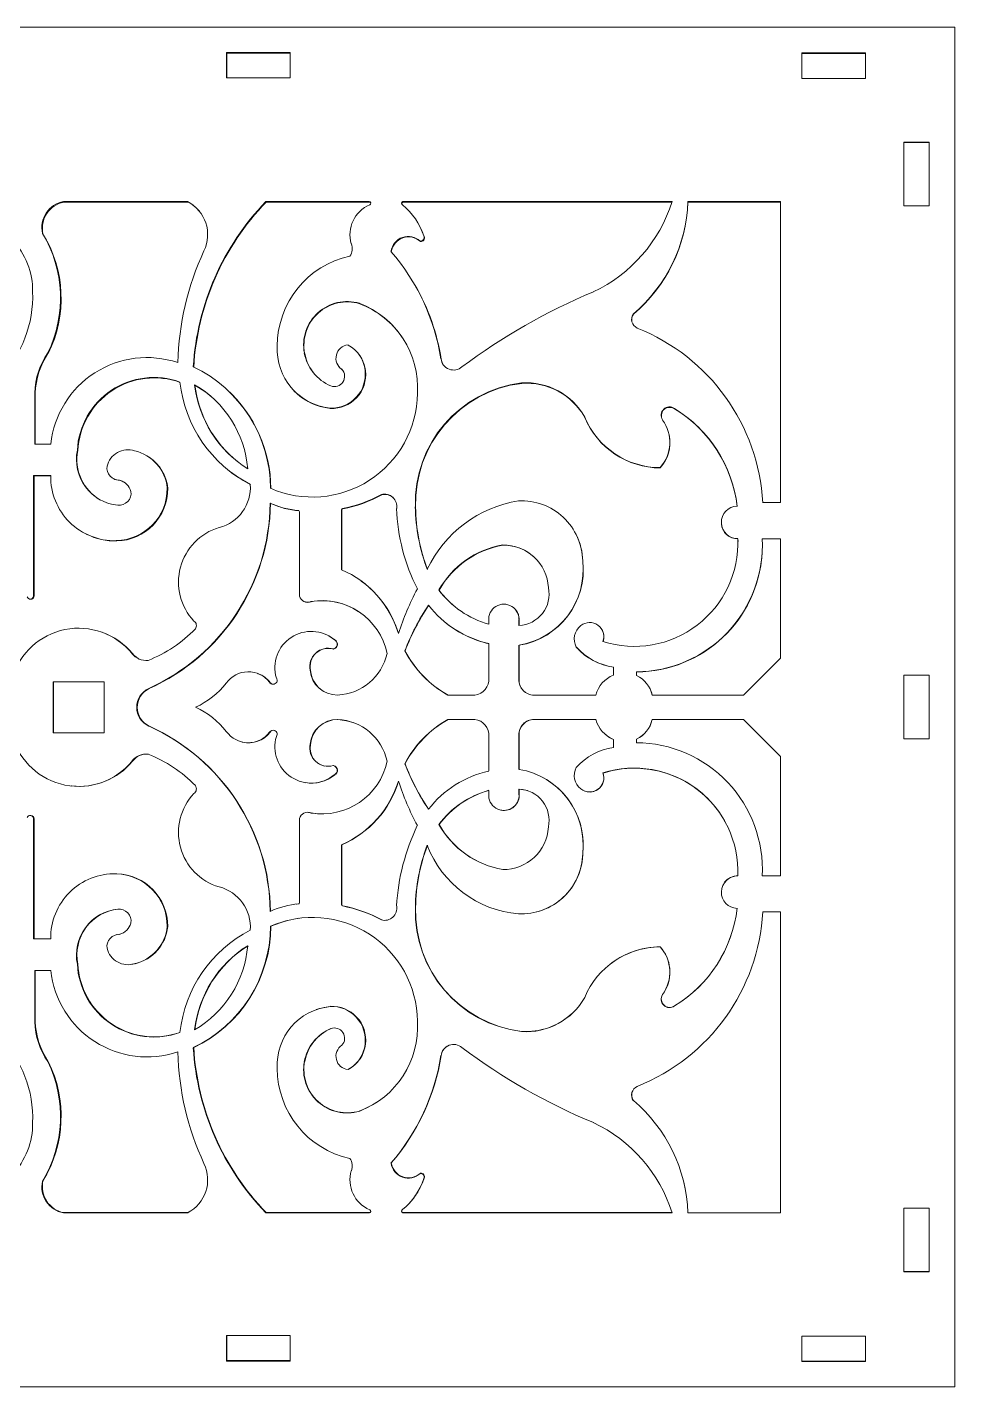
# Model space of a CAD drawing. Header units: millimetres. Extents: x -170 to 533, y 50 to 1036.
# Drawn here: x 51.4 to 176.1, y 529.6 to 712.3 of the extents above; entities that cross this region are included whole.
import ezdxf

# ---------------------------------------------------------------- set-up
doc = ezdxf.new("R2010")
doc.units = ezdxf.units.MM

msp = doc.modelspace()

# ---------------------------------------------------------------- linework, layer by layer
at = {"color": 7, "linetype": 'Continuous', "lineweight": 15}
for p, q in [((-166.06, 712.34), (176.1, 712.34)), ((176.1, 712.34), (176.1, 529.62)), ((78.14, 705.51), (78.14, 708.94)), ((78.14, 708.94), (78.19, 708.86)), ((78.14, 708.94), (86.71, 708.94)), ((86.71, 708.94), (86.71, 705.51)), ((78.19, 705.51), (78.19, 708.86)), ((78.19, 708.86), (86.71, 708.86)), ((155.52, 708.87), (164.1, 708.87)), ((155.52, 705.44), (155.52, 708.87)), ((155.52, 708.79), (164.08, 708.79)), ((164.1, 708.87), (164.08, 708.79)), ((164.08, 708.79), (164.08, 705.44)), ((164.1, 708.87), (164.1, 705.44)), ((86.71, 705.51), (78.14, 705.51)), ((164.1, 705.44), (155.52, 705.44)), ((169.24, 696.9), (172.67, 696.9)), ((169.24, 688.33), (169.24, 696.9)), ((169.24, 696.83), (172.65, 696.83)), ((172.67, 696.9), (172.65, 696.83)), ((172.65, 696.83), (172.65, 688.33)), ((172.67, 696.9), (172.67, 688.33)), ((56.23, 688.9), (56.3, 688.83)), ((56.23, 688.9), (72.94, 688.9)), ((56.3, 688.83), (72.99, 688.83)), ((72.94, 688.9), (72.99, 688.83)), ((83.46, 688.9), (83.51, 688.83)), ((83.46, 688.9), (97.36, 688.9)), ((83.51, 688.83), (97.39, 688.83)), ((97.36, 688.9), (97.39, 688.83)), ((101.86, 688.9), (101.89, 688.83)), ((101.86, 688.9), (138.08, 688.9)), ((101.89, 688.83), (138.06, 688.83)), ((140.21, 688.9), (152.67, 688.91)), ((140.21, 688.9), (140.22, 688.83)), ((140.22, 688.83), (152.66, 688.84)), ((152.67, 688.91), (152.66, 688.84)), ((152.66, 688.84), (152.66, 648.44)), ((152.67, 688.91), (152.67, 648.44)), ((172.67, 688.33), (169.24, 688.33)), ((104.21, 685.48), (104.18, 685.54)), ((53.41, 684.63), (53.48, 684.57)), ((104.2, 683.58), (104.23, 683.52)), ((104.71, 684.28), (104.74, 684.21)), ((103.57, 677.55), (103.54, 677.61)), ((96.03, 675.23), (96.07, 675.18)), ((132.87, 673.8), (132.88, 673.75)), ((54.12, 668.56), (54.19, 668.51)), ((88.63, 668.55), (88.67, 668.5)), ((95.98, 668.36), (95.94, 668.41)), ((107.01, 667.77), (107.04, 667.72)), ((93.29, 666.72), (93.33, 666.67)), ((93.33, 666.67), (93.72, 666.31)), ((93.68, 666.36), (93.72, 666.31)), ((96.8, 666.23), (96.84, 666.18)), ((73.86, 664.29), (73.92, 664.24)), ((78.21, 663.66), (78.16, 663.71)), ((87.17, 663.55), (87.22, 663.5)), ((117.83, 664.52), (117.85, 664.48)), ((52.38, 663.21), (52.38, 656.32)), ((52.38, 663.21), (52.45, 663.17)), ((52.45, 663.17), (52.45, 656.32)), ((92.09, 661.16), (92.13, 661.11)), ((126.34, 659.94), (126.36, 659.9)), ((138.4, 661.09), (138.41, 661.04)), ((52.38, 656.32), (54.53, 656.32)), ((137.72, 657.37), (137.71, 657.42)), ((58.11, 655.49), (58.18, 655.44)), ((67.77, 654.53), (67.71, 654.58)), ((78.78, 652.51), (78.84, 652.47)), ((136.48, 653.16), (136.49, 653.12)), ((52.2, 652.07), (52.2, 635.88)), ((52.2, 652.07), (52.28, 652.03)), ((54.53, 652.07), (52.2, 652.07)), ((52.28, 652.03), (52.28, 635.86)), ((54.53, 652.03), (52.28, 652.03)), ((62.89, 651.7), (62.95, 651.66)), ((63.79, 651.46), (63.85, 651.43)), ((70.2, 650.41), (70.25, 650.37)), ((98.99, 649.53), (99.02, 649.49)), ((84.04, 648.38), (84.03, 648.37)), ((84.03, 648.37), (84.08, 648.33)), ((84.04, 648.38), (84.09, 648.34)), ((84.09, 648.34), (84.08, 648.33)), ((87.87, 647.38), (87.91, 647.35)), ((87.91, 647.35), (87.93, 647.34)), ((87.98, 647.21), (87.98, 635.88)), ((93.62, 647.51), (93.62, 639.42)), ((93.62, 647.51), (93.66, 647.47)), ((93.66, 647.47), (93.66, 639.41)), ((93.76, 647.65), (93.8, 647.61)), ((103.56, 647.86), (103.59, 647.82)), ((150.28, 648.44), (152.67, 648.44)), ((144.71, 645.65), (144.71, 645.62)), ((59.31, 644.22), (59.38, 644.19)), ((63.34, 643.33), (63.4, 643.3)), ((125.17, 644.17), (125.16, 644.2)), ((146.94, 643.6), (146.94, 643.57)), ((146.94, 643.57), (146.95, 643.22)), ((150.21, 643.6), (152.67, 643.6)), ((150.21, 643.57), (152.66, 643.57)), ((152.67, 643.6), (152.66, 643.57)), ((152.66, 643.57), (152.66, 627.55)), ((152.67, 643.6), (152.67, 627.55)), ((115.32, 642.76), (115.34, 642.72)), ((150.19, 641.6), (150.19, 641.64)), ((126.06, 640.62), (126.08, 640.59)), ((96.29, 637.89), (96.25, 637.92)), ((52.2, 635.88), (52.28, 635.86)), ((106.72, 636.7), (106.76, 636.68)), ((51.62, 635.51), (51.69, 635.49)), ((88.49, 635.22), (88.54, 635.19)), ((89.51, 635.15), (89.55, 635.13)), ((117, 634.11), (116.97, 634.14)), ((107.68, 632.26), (107.71, 632.24)), ((113.43, 632.58), (113.43, 632.11)), ((117.49, 632.58), (117.49, 631.95)), ((117.49, 632.58), (117.52, 632.56)), ((117.52, 632.56), (117.52, 631.95)), ((61.44, 631.02), (61.38, 631.04)), ((91.92, 630.53), (91.88, 630.55)), ((92.7, 630.01), (91.92, 630.53)), ((128.63, 631.4), (128.62, 631.42)), ((92.52, 628.78), (92.56, 628.76)), ((92.73, 629.99), (92.69, 630.02)), ((113.43, 629.51), (113.43, 624.9)), ((117.49, 629.28), (117.49, 624.87)), ((117.49, 629.28), (117.52, 629.26)), ((117.52, 629.26), (117.52, 624.85)), ((125.2, 629.03), (125.21, 629.01)), ((65.46, 628.18), (65.52, 628.16)), ((102.14, 628.53), (102.18, 628.51)), ((152.67, 627.55), (147.69, 622.58)), ((82.44, 625.45), (82.39, 625.47)), ((89.41, 625.92), (89.46, 625.9)), ((130.21, 626.35), (130.21, 625.26)), ((133.29, 625.71), (133.29, 625.22)), ((133.29, 625.71), (133.3, 625.69)), ((133.3, 625.69), (133.3, 625.22)), ((169.24, 625.27), (172.67, 625.27)), ((169.24, 616.69), (169.24, 625.27)), ((169.24, 625.25), (172.65, 625.25)), ((172.67, 625.27), (172.65, 625.25)), ((172.65, 625.25), (172.65, 616.69)), ((172.67, 625.27), (172.67, 616.69)), ((54.85, 617.51), (54.85, 624.37)), ((54.85, 624.37), (54.92, 624.36)), ((54.85, 624.37), (61.71, 624.37)), ((54.92, 617.51), (54.92, 624.36)), ((54.92, 624.36), (61.71, 624.36)), ((61.71, 617.51), (61.71, 624.37)), ((67.7, 623.47), (67.76, 623.45)), ((83.96, 624.3), (84.01, 624.29)), ((117.49, 624.87), (117.52, 624.85)), ((135.04, 623.54), (135.03, 623.55)), ((107.93, 622.58), (111.54, 622.58)), ((119.3, 622.58), (127.84, 622.58)), ((147.69, 622.58), (135.41, 622.58)), ((67.7, 618.42), (67.76, 618.41)), ((83.96, 617.59), (84.01, 617.57)), ((93.11, 619.3), (93.15, 619.29)), ((107.93, 619.31), (107.96, 619.3)), ((107.93, 619.31), (111.54, 619.31)), ((107.96, 619.3), (111.57, 619.3)), ((111.54, 619.31), (111.57, 619.3)), ((119.3, 619.31), (119.32, 619.3)), ((119.3, 619.31), (127.84, 619.31)), ((119.32, 619.3), (127.85, 619.3)), ((135.41, 619.31), (135.42, 619.3)), ((147.69, 619.31), (135.41, 619.31)), ((147.69, 619.3), (135.42, 619.3)), ((147.69, 619.31), (147.69, 619.3)), ((152.67, 614.34), (147.69, 619.31)), ((152.66, 614.33), (147.69, 619.3)), ((54.85, 617.51), (61.71, 617.51)), ((80.26, 616.27), (80.31, 616.26)), ((89.41, 615.97), (89.46, 615.96)), ((113.43, 612.38), (113.43, 616.99)), ((117.49, 612.6), (117.49, 617.02)), ((117.49, 617.02), (117.52, 617.01)), ((117.52, 612.6), (117.52, 617.01)), ((129, 617.37), (129.01, 617.36)), ((130.21, 615.54), (130.21, 616.63)), ((133.29, 616.18), (133.29, 616.67)), ((133.29, 616.67), (133.3, 616.65)), ((133.3, 616.18), (133.3, 616.65)), ((172.67, 616.69), (169.24, 616.69)), ((152.67, 614.34), (152.66, 614.33)), ((152.66, 598.29), (152.66, 614.33)), ((152.67, 598.29), (152.67, 614.34)), ((65.46, 613.71), (65.52, 613.7)), ((92.52, 613.11), (92.56, 613.1)), ((102.14, 613.36), (102.18, 613.35)), ((128.78, 612.11), (128.8, 612.11)), ((57.28, 610.37), (57.35, 610.36)), ((88.72, 610.82), (88.77, 610.81)), ((92.66, 611.86), (92.7, 611.85)), ((119.75, 611.96), (119.73, 611.97)), ((113.43, 609.31), (113.43, 609.78)), ((117.49, 609.31), (117.49, 609.94)), ((117.49, 609.94), (117.52, 609.93)), ((117.49, 609.31), (117.52, 609.3)), ((117.52, 609.3), (117.52, 609.93)), ((126.24, 609.71), (126.25, 609.71)), ((89.23, 606.82), (89.18, 606.82)), ((89.51, 606.74), (89.55, 606.73)), ((89.55, 606.73), (90.11, 606.65)), ((115.06, 607.13), (115.09, 607.12)), ((51.87, 606.4), (51.79, 606.4)), ((52.2, 589.82), (52.2, 606.01)), ((52.2, 606.01), (52.28, 606)), ((52.28, 589.82), (52.28, 606)), ((87.98, 594.68), (87.98, 606.01)), ((106.72, 605.19), (106.76, 605.18)), ((93.62, 594.38), (93.62, 602.47)), ((93.62, 602.47), (93.66, 602.46)), ((93.66, 594.39), (93.66, 602.46)), ((126.06, 601.27), (126.08, 601.27)), ((62.98, 598.56), (62.92, 598.56)), ((62.98, 598.56), (63.4, 598.56)), ((63.34, 598.56), (63.4, 598.56)), ((115.32, 599.13), (115.34, 599.13)), ((115.34, 599.13), (115.7, 599.14)), ((150.21, 598.29), (152.67, 598.29)), ((150.21, 598.29), (152.66, 598.29)), ((152.67, 598.29), (152.66, 598.29)), ((145.15, 597.42), (145.14, 597.42)), ((87.63, 594.49), (87.58, 594.48)), ((87.63, 594.49), (87.91, 594.51)), ((93.62, 594.38), (93.66, 594.39)), ((93.76, 594.24), (93.8, 594.24)), ((103.56, 594.03), (103.59, 594.03)), ((84.03, 593.52), (84.07, 593.53)), ((84.04, 593.51), (84.03, 593.52)), ((98.99, 592.36), (99.02, 592.37)), ((119.86, 593.45), (119.88, 593.45)), ((150.28, 593.45), (152.67, 593.45)), ((152.66, 553.02), (152.66, 593.45)), ((152.67, 552.98), (152.67, 593.45)), ((63.61, 590.42), (63.55, 590.41)), ((63.61, 590.42), (63.85, 590.43)), ((70.2, 591.48), (70.25, 591.49)), ((84.07, 591.53), (84.12, 591.53)), ((54.53, 589.82), (52.2, 589.82)), ((52.2, 589.82), (52.28, 589.82)), ((54.53, 589.82), (52.28, 589.82)), ((136.48, 588.73), (136.49, 588.74)), ((52.38, 578.68), (52.38, 585.57)), ((52.38, 585.57), (54.53, 585.57)), ((52.45, 578.69), (52.45, 585.57)), ((58.11, 586.4), (58.18, 586.42)), ((65.42, 586.39), (65.49, 586.4)), ((65.49, 586.4), (65.86, 586.49)), ((65.8, 586.48), (65.86, 586.49)), ((129.66, 586.35), (129.65, 586.34)), ((137.08, 582.77), (137.09, 582.78)), ((90.28, 580.34), (90.24, 580.32)), ((92.09, 580.73), (92.13, 580.75)), ((138.4, 580.8), (138.41, 580.82)), ((52.38, 578.68), (52.45, 578.69)), ((117.83, 577.37), (117.85, 577.38)), ((96.8, 575.66), (96.84, 575.68)), ((73.7, 575.2), (73.75, 575.22)), ((107.01, 574.12), (107.04, 574.14)), ((54.12, 573.33), (54.19, 573.35)), ((88.63, 573.34), (88.67, 573.36)), ((96.03, 566.66), (96.07, 566.68)), ((132.87, 568.09), (132.88, 568.11)), ((100.28, 559.67), (100.32, 559.71)), ((53.41, 557.26), (53.48, 557.29)), ((104.2, 558.31), (104.23, 558.34)), ((104.71, 557.61), (104.74, 557.64)), ((102.59, 554.13), (102.63, 554.17)), ((169.24, 553.63), (172.67, 553.63)), ((169.24, 545.06), (169.24, 553.63)), ((172.65, 553.63), (172.65, 545.1)), ((172.67, 553.63), (172.67, 545.06)), ((56.23, 552.99), (56.3, 553.03)), ((56.23, 552.99), (72.94, 552.99)), ((56.3, 553.03), (72.99, 553.03)), ((72.94, 552.99), (72.99, 553.03)), ((72.99, 553.03), (73.37, 553.25)), ((83.46, 552.99), (83.51, 553.03)), ((83.46, 552.99), (97.36, 552.99)), ((83.51, 553.03), (97.39, 553.03)), ((97.36, 552.99), (97.39, 553.03)), ((101.86, 552.99), (101.89, 553.03)), ((101.86, 552.99), (138.08, 552.99)), ((101.89, 553.03), (138.07, 553.03)), ((140.21, 552.99), (140.22, 553.03)), ((140.21, 552.99), (152.67, 552.98)), ((140.22, 553.03), (152.66, 553.02)), ((152.67, 552.98), (152.66, 553.02)), ((172.65, 545.1), (169.24, 545.1)), ((172.67, 545.06), (169.24, 545.06)), ((172.67, 545.06), (172.65, 545.1)), ((78.14, 533.08), (78.14, 536.51)), ((78.14, 536.51), (86.71, 536.51)), ((78.19, 533.14), (78.19, 536.51)), ((86.71, 536.51), (86.71, 533.08)), ((155.52, 536.45), (164.1, 536.45)), ((155.52, 533.02), (155.52, 536.45)), ((164.08, 536.45), (164.08, 533.07)), ((164.1, 536.45), (164.1, 533.02)), ((78.14, 533.08), (78.19, 533.14)), ((86.71, 533.08), (78.14, 533.08)), ((86.71, 533.14), (78.19, 533.14)), ((164.08, 533.07), (155.52, 533.07)), ((164.1, 533.02), (155.52, 533.02)), ((164.1, 533.02), (164.08, 533.07)), ((176.1, 529.62), (-166.06, 529.62))]:
    msp.add_line(p, q, dxfattribs=at)
at = {"color": 7, "linetype": 'Continuous', "lineweight": 15, "flags": 128}
for points in [[(107.27, 667.02), (107.15, 667.27), (107.04, 667.72)], [(73.92, 664.24), (75.37, 663.29), (76.18, 662.63)], [(78.84, 652.47), (79.54, 651.97), (81.4, 650.86)], [(117, 634.11), (117.42, 633.39), (117.52, 632.56)], [(84.29, 624.05), (84.15, 624.12), (84.01, 624.29)], [(95.18, 618.9), (94.3, 619.14), (93.15, 619.29)], [(112.34, 619.07), (111.98, 619.21), (111.57, 619.3)], [(118.64, 609.74), (118.42, 609.8), (117.52, 609.93)], [(89.23, 606.82), (89.32, 606.8), (89.55, 606.73)], [(84.12, 591.53), (86.14, 592.24), (87.9, 592.59)], [(99.73, 592.33), (99.43, 592.31), (99.02, 592.37)], [(92.13, 580.75), (90.65, 580.46), (90.28, 580.34)], [(96.07, 566.68), (97.81, 567.51), (98.48, 567.93)], [(97.39, 553.03), (97.47, 553.04), (97.53, 553.07)]]:
    msp.add_lwpolyline(points, dxfattribs=at)
at = {"color": 7, "linetype": 'Continuous', "lineweight": 15}
for centre, radius, start, end in [((56.88, 685.4), 3.55, 100.5747, 192.546), ((56.95, 685.34), 3.55, 100.5747, 192.546), ((70.62, 684.45), 5.01, 334.2662, 62.4703), ((70.68, 684.39), 5.01, 39.9845, 62.4703), ((108.47, 664.65), 34.83, 135.8857, 176.637), ((108.5, 664.6), 34.81, 135.8857, 176.637), ((97.36, 688.68), 0.22, 287.1333, 92.5287), ((97.4, 688.61), 0.22, 39.2509, 92.5287), ((101.94, 688.67), 0.237, 109.3006, 244.607), ((101.97, 688.6), 0.237, 109.3006, 196.9026), ((118.91, 694.94), 20.1, 295.2702, 342.4909), ((119.39, 689.69), 20.84, 310.3048, 357.8054), ((119.41, 689.63), 20.82, 310.3048, 357.8054), ((99.09, 684.47), 4.33, 112.6216, 196.7315), ((95.98, 681.36), 9.2, 18.4815, 50.4761), ((42.39, 676.98), 9.7, 358.7411, 89.8528), ((96.02, 681.3), 9.19, 18.4815, 27.0202), ((39.18, 675.95), 16.67, 333.6927, 31.3714), ((39.26, 675.89), 16.66, 333.6927, 31.3714), ((102.6, 681.89), 2.33, 46.6682, 171.8975), ((102.63, 681.82), 2.33, 46.6682, 171.8975), ((104.23, 684.09), 0.509, 265.9649, 21.4851), ((104.27, 684.03), 0.509, 265.9649, 21.4851), ((109.45, 666.33), 37.84, 155.084, 178.577), ((97.34, 669.49), 12.35, 102.0441, 180.0136), ((93.25, 682.58), 1.82, 326.3711, 20.8652), ((78.21, 663.15), 29.16, 9.1014, 40.8138), ((36.73, 676.11), 15.37, 267.9079, 2.4608), ((78.27, 663.11), 29.14, 9.1014, 29.7144), ((159.49, 600.19), 82.99, 112.6784, 126.7674), ((94.37, 669.63), 5.84, 73.4536, 190.6833), ((94.41, 669.58), 5.84, 73.4536, 190.6833), ((91.69, 663.85), 12.18, 356.5608, 69.1575), ((91.74, 663.8), 12.17, 33.1124, 69.1575), ((133.93, 673.08), 1.29, 145.6239, 245.3805), ((133.94, 673.02), 1.29, 145.6239, 190.2548), ((123.47, 646.95), 26.85, 3.1631, 68.3073), ((92.87, 669.01), 7.89, 176.5298, 264.3137), ((94.67, 667.85), 1.79, 95.2029, 236.3307), ((92.49, 665.79), 4.33, 5.7344, 62.265), ((62.26, 662.96), 9.88, 145.434, 178.5146), ((62.32, 662.91), 9.87, 145.434, 178.5146), ((67.49, 654.9), 13.04, 71.538, 173.7432), ((94.56, 669.67), 6.04, 190.6833, 246.7212), ((94.6, 669.62), 6.03, 190.6833, 221.4372), ((92.53, 665.74), 4.33, 5.7344, 37.2371), ((108.7, 667.96), 1.7, 186.3692, 311.0605), ((68.39, 654.96), 10.3, 70.1596, 177.0886), ((68.45, 654.92), 10.29, 70.1596, 177.0886), ((65.97, 650.32), 18.1, 0.1399, 64.7363), ((92.29, 665.69), 4.54, 267.3811, 6.745), ((92.34, 665.64), 4.54, 267.3811, 6.745), ((92.67, 665.42), 1.38, 248.846, 43.2771), ((89.42, 666.58), 17.63, 186.2854, 242.7833), ((89.19, 666.08), 15.43, 186.6497, 238.0308), ((66.68, 651.83), 14.38, 4.6319, 60.0486), ((89.23, 666.03), 15.41, 186.6497, 231.8081), ((66.03, 650.28), 18.09, 0.1399, 47.6852), ((92.91, 668.96), 7.89, 223.7721, 264.3137), ((119.81, 648.39), 16.26, 96.9796, 181.8624), ((119.83, 648.35), 16.24, 96.9796, 181.8624), ((118.45, 655.48), 9.07, 29.5022, 93.8801), ((118.47, 655.43), 9.06, 29.5022, 93.8801), ((89.72, 663.32), 14.13, 246.4291, 359.1842), ((136.49, 664.14), 10.99, 202.4847, 269.9516), ((136.5, 664.09), 10.98, 202.4847, 269.9516), ((137.74, 660.18), 1.13, 53.7656, 213.8641), ((137.75, 660.13), 1.12, 53.7656, 190.3791), ((129.19, 645.89), 17.77, 6.702, 58.7684), ((129.2, 645.86), 17.76, 6.702, 58.7684), ((132.7, 656.55), 5.08, 318.0929, 36.1451), ((132.71, 656.51), 5.08, 318.0929, 9.7847), ((64.17, 654.24), 6.19, 168.3945, 264.2824), ((64.24, 654.2), 6.19, 168.3945, 240.7967), ((64.93, 652.62), 2.92, 72.644, 165.8146), ((64.51, 649.85), 5.71, 5.6748, 76.9877), ((64.58, 649.81), 5.71, 5.6748, 55.9084), ((63.75, 653.13), 1.67, 172.7603, 271.2736), ((63.12, 651.92), 8.6, 178.9954, 271.4114), ((63.81, 653.09), 1.66, 238.8555, 271.2736), ((63.15, 649.3), 2.26, 16.4127, 73.6646), ((63.22, 649.26), 2.25, 58.6587, 73.6646), ((75.81, 650.48), 5.56, 284.1747, 4.2724), ((63.16, 650.36), 7.03, 271.4114, 0.4007), ((63.23, 650.32), 7.03, 271.4114, 0.4007), ((63.69, 649.72), 1.64, 265.5339, 7.6365), ((90.41, 665.16), 17.83, 280.8131, 298.7428), ((90.46, 665.11), 17.82, 280.8131, 298.7428), ((99.42, 647.94), 1.65, 350.0613, 105.0705), ((99.45, 647.9), 1.65, 44.0335, 105.0705), ((120.07, 632.4), 16.51, 99.2187, 154.5461), ((117.8, 640.43), 8.27, 1.2714, 92.6123), ((56.3, 648.75), 27.74, 294.2688, 359.208), ((56.37, 648.71), 27.71, 294.2688, 359.208), ((88.7, 658.44), 11.09, 245.1649, 265.6941), ((88.75, 658.4), 11.08, 245.1649, 265.6941), ((87.8, 647.22), 0.178, 356.0621, 67.6034), ((93.8, 647.47), 0.188, 103.3613, 167.9279), ((93.84, 647.43), 0.187, 103.3613, 167.9279), ((126.71, 648.5), 25.68, 181.8878, 206.9774), ((128.05, 648.22), 24.5, 180.8376, 200.8606), ((128.07, 648.18), 24.48, 180.8376, 200.8606), ((146.89, 645.79), 2.18, 91.2937, 271.2937), ((79.36, 637.77), 7.65, 106.6799, 223.2317), ((146.89, 645.75), 2.18, 183.5578, 271.2937), ((63.19, 651.88), 8.59, 243.6669, 271.4114), ((117.82, 640.4), 8.26, 1.2714, 27.1262), ((133, 643.06), 13.94, 252.3856, 2.2176), ((133.19, 642.74), 17.03, 270.3105, 2.8933), ((117.39, 630.69), 12.24, 99.7418, 150.5807), ((117.41, 630.67), 12.23, 99.7418, 150.5807), ((115.4, 636.7), 6.05, 3.0631, 90.7988), ((115.43, 636.68), 6.05, 34.4289, 90.7988), ((133.21, 642.71), 17.02, 270.3105, 356.2674), ((115.81, 639.47), 10.32, 279.4034, 6.4157), ((115.83, 639.44), 10.31, 279.4034, 6.4157), ((88.23, 626.91), 13.63, 16.896, 66.7029), ((88.27, 626.89), 13.62, 16.896, 53.9167), ((51.77, 635.92), 0.437, 200.1778, 354.6356), ((51.84, 635.9), 0.437, 249.9763, 354.6356), ((89.06, 636.19), 1.13, 195.7725, 293.2605), ((139.09, 618.24), 39.87, 152.1792, 161.5338), ((116.83, 644.26), 12.62, 216.806, 254.4017), ((116.85, 644.23), 12.61, 216.806, 228.7455), ((117.34, 636.14), 4.2, 272.0493, 12.1489), ((89.11, 636.16), 1.13, 239.5823, 293.2605), ((91.01, 626.34), 8.94, 11.8323, 99.6629), ((91.05, 626.32), 8.93, 57.2041, 99.6629), ((131.17, 617.34), 31.11, 146.2049, 158.9163), ((131.18, 617.33), 31.09, 146.2049, 158.9163), ((116.55, 643.42), 14.25, 217.9773, 257.3623), ((115.46, 632.76), 2.04, 354.9204, 185.0796), ((73.37, 631.91), 0.744, 325.0602, 55.7809), ((116.58, 643.38), 14.24, 231.4893, 257.3623), ((126.99, 630.42), 1.91, 340.1489, 128.5296), ((58.28, 622.29), 9.28, 39.3543, 163.4678), ((58.35, 622.28), 9.27, 39.3543, 70.515), ((60.93, 644.18), 18.21, 291.5272, 315.7813), ((89.56, 626.25), 4.89, 50.6603, 196.327), ((127.24, 630.11), 2.31, 128.5296, 207.8778), ((127, 630.4), 1.91, 340.1489, 31.4823), ((91.82, 626.42), 2.46, 73.4797, 191.8618), ((91.86, 626.4), 2.46, 73.4797, 191.8618), ((92.38, 629.43), 0.664, 282.1656, 64.7844), ((92.42, 629.41), 0.664, 282.1656, 61.7533), ((131.35, 634.5), 8.23, 221.6459, 262.0247), ((131.36, 634.47), 8.23, 221.6459, 262.0247), ((67.37, 629.65), 2.42, 217.5261, 275.6996), ((67.44, 629.63), 2.42, 217.5261, 251.677), ((92.78, 629.72), 7.14, 272.623, 347.5271), ((114.97, 635.21), 14.46, 207.484, 240.83), ((115, 635.18), 14.45, 207.484, 240.83), ((81.09, 622.07), 3.64, 37.8748, 144.1734), ((81.14, 622.05), 3.64, 37.8748, 69.0718), ((93.04, 626.23), 3.64, 184.878, 271.0552), ((93.08, 626.21), 3.64, 184.878, 248.2422), ((111.32, 624.69), 2.12, 275.9769, 5.6115), ((131.59, 621.66), 3.86, 111.0354, 166.2117), ((131.57, 621.67), 3.95, 13.2743, 64.1577), ((68.88, 620.94), 2.79, 115.101, 244.899), ((68.94, 620.93), 2.78, 115.101, 244.899), ((69.24, 631.21), 11.32, 294.9418, 321.7329), ((84.43, 624.57), 0.537, 209.6445, 34.8596), ((119.54, 624.63), 2.06, 173.2616, 263.3433), ((119.56, 624.61), 2.06, 173.2616, 232.4998), ((131.58, 621.66), 3.94, 13.2743, 28.4918), ((69.24, 610.68), 11.32, 38.2671, 65.0582), ((56.3, 593.14), 27.74, 0.792, 65.7312), ((56.37, 593.14), 27.71, 0.792, 65.7312), ((81.09, 619.82), 3.64, 215.8266, 322.1252), ((81.14, 619.81), 3.64, 256.8526, 322.1252), ((84.43, 617.32), 0.537, 325.1404, 150.3555), ((84.48, 617.31), 0.537, 74.6537, 150.3555), ((93.04, 615.66), 3.64, 88.9448, 175.122), ((93.08, 615.65), 3.64, 88.9448, 175.122), ((92.78, 612.17), 7.14, 12.4729, 87.377), ((114.97, 606.68), 14.46, 119.17, 152.516), ((115, 606.68), 14.45, 119.17, 152.516), ((111.32, 617.2), 2.12, 354.3885, 84.0231), ((119.54, 617.26), 2.06, 96.6567, 186.7384), ((119.56, 617.25), 2.06, 96.6567, 186.7384), ((131.59, 620.23), 3.86, 193.7883, 248.9646), ((131.57, 620.22), 3.95, 295.8423, 346.7257), ((131.58, 620.2), 3.94, 295.8423, 346.7257), ((58.28, 619.59), 9.28, 196.5322, 320.6457), ((89.56, 615.64), 4.89, 163.673, 309.3397), ((91.82, 615.47), 2.46, 168.1382, 286.5203), ((91.86, 615.45), 2.46, 168.1382, 257.4667), ((131.61, 620.22), 3.86, 227.7674, 248.9646), ((133.19, 599.15), 17.03, 357.1067, 89.6895), ((67.37, 612.24), 2.42, 84.3004, 142.4739), ((67.44, 612.23), 2.42, 84.3004, 142.4739), ((60.93, 597.71), 18.21, 44.2187, 68.4728), ((131.35, 607.39), 8.23, 97.9753, 138.3541), ((58.35, 619.58), 9.27, 263.7979, 320.6457), ((91.01, 615.55), 8.94, 260.3371, 348.1677), ((92.38, 612.46), 0.664, 295.2156, 77.8344), ((92.42, 612.45), 0.664, 295.2156, 77.8344), ((131.17, 624.55), 31.11, 201.0837, 213.7951), ((131.18, 624.53), 31.09, 201.0837, 213.7951), ((116.55, 598.47), 14.25, 102.6377, 142.0227), ((115.81, 602.42), 10.32, 353.5843, 80.5966), ((127.24, 611.78), 2.31, 152.1222, 231.4704), ((126.99, 611.47), 1.91, 231.4704, 19.8511), ((127, 611.46), 1.91, 246.7349, 19.8511), ((133, 598.83), 13.94, 357.7824, 107.6144), ((133.02, 598.83), 13.93, 24.246, 107.6144), ((73.37, 609.98), 0.744, 304.2191, 34.9398), ((89.61, 615.63), 4.89, 260.1029, 309.3397), ((88.23, 614.98), 13.63, 293.2971, 343.104), ((88.27, 614.97), 13.62, 293.2971, 343.104), ((139.09, 623.65), 39.87, 198.4662, 207.8208), ((115.83, 602.42), 10.31, 353.5843, 67.6817), ((79.36, 604.12), 7.65, 136.7683, 253.3201), ((116.83, 597.63), 12.62, 105.5983, 143.194), ((116.85, 597.63), 12.61, 105.5983, 143.194), ((115.46, 609.12), 2.04, 174.9204, 5.0796), ((115.49, 609.12), 2.04, 258.567, 5.0796), ((117.34, 605.74), 4.2, 347.8511, 87.9507), ((89.06, 605.7), 1.13, 66.7395, 164.2275), ((51.77, 605.97), 0.437, 5.3644, 159.8222), ((51.84, 605.96), 0.437, 5.3644, 86.5095), ((129.34, 592.72), 28.34, 154.216, 176.9188), ((117.39, 611.2), 12.24, 209.4193, 260.2582), ((117.41, 611.19), 12.23, 209.4193, 260.2582), ((115.4, 605.19), 6.05, 269.2012, 356.9369), ((127.41, 593.8), 23.85, 158.8656, 179.4362), ((127.42, 593.8), 23.83, 158.8656, 179.4362), ((118.6, 607.54), 14.39, 200.9386, 265.2967), ((117.8, 601.45), 8.27, 267.3877, 358.7286), ((117.82, 601.45), 8.26, 284.4301, 358.7286), ((63.12, 589.97), 8.6, 88.5886, 181.0046), ((63.16, 591.53), 7.03, 359.5993, 88.5886), ((63.23, 591.53), 7.03, 359.5993, 88.5886), ((146.89, 596.1), 2.18, 88.7063, 268.7063), ((146.89, 596.11), 2.18, 88.7063, 143.0419), ((75.81, 591.41), 5.56, 355.7276, 75.8253), ((88.7, 583.45), 11.09, 94.3059, 114.8351), ((87.8, 594.67), 0.178, 292.3966, 3.9379), ((93.8, 594.42), 0.188, 192.0721, 256.6387), ((93.84, 594.43), 0.187, 192.0721, 256.6387), ((90.41, 576.73), 17.83, 61.2572, 79.1869), ((90.46, 576.75), 17.82, 61.2572, 79.1869), ((99.42, 593.95), 1.65, 254.9295, 9.9387), ((119.81, 593.5), 16.26, 178.1376, 263.0204), ((119.83, 593.51), 16.24, 178.1376, 263.0204), ((129.19, 596), 17.77, 301.2316, 353.298), ((129.2, 596), 17.76, 301.2316, 353.298), ((64.17, 587.65), 6.19, 95.7176, 191.6055), ((64.24, 587.66), 6.19, 95.7176, 191.6055), ((63.69, 592.17), 1.64, 352.3635, 94.4661), ((89.72, 578.57), 14.13, 0.8158, 113.5709), ((123.47, 594.94), 26.85, 291.6927, 356.8369), ((63.75, 588.76), 1.67, 88.7264, 187.2397), ((63.15, 592.59), 2.26, 286.3354, 343.5873), ((64.51, 592.04), 5.71, 283.0123, 354.3252), ((64.58, 592.05), 5.71, 283.0123, 354.3252), ((89.42, 575.31), 17.63, 117.2167, 173.7146), ((65.97, 591.57), 18.1, 295.2637, 359.8601), ((66.03, 591.58), 18.09, 295.2637, 359.8601), ((64.93, 589.27), 2.92, 194.1854, 287.356), ((89.19, 575.81), 15.43, 121.9692, 173.3503), ((66.68, 590.06), 14.38, 299.9514, 355.3681), ((89.23, 575.83), 15.41, 121.9692, 173.3503), ((136.49, 577.75), 10.99, 90.0484, 157.5153), ((136.5, 577.76), 10.98, 90.0484, 128.525), ((132.7, 585.34), 5.08, 323.8549, 41.9071), ((132.71, 585.35), 5.08, 329.6335, 41.9071), ((67.49, 586.99), 13.04, 186.2568, 288.462), ((68.39, 586.93), 10.3, 182.9114, 289.8404), ((68.45, 586.94), 10.29, 182.9114, 287.1489), ((36.73, 565.78), 15.37, 357.5392, 92.0921), ((118.45, 586.41), 9.07, 266.1199, 330.4978), ((137.74, 581.71), 1.13, 146.1359, 306.2344), ((137.75, 581.73), 1.12, 149.5581, 306.2344), ((92.87, 572.88), 7.89, 95.6863, 183.4702), ((92.29, 576.2), 4.54, 353.255, 92.6189), ((92.34, 576.22), 4.54, 353.255, 92.6189), ((118.47, 586.43), 9.06, 266.1199, 312.2506), ((62.26, 578.93), 9.88, 181.4854, 214.566), ((62.32, 578.95), 9.87, 181.4854, 214.566), ((94.56, 572.22), 6.04, 113.2788, 169.3167), ((94.6, 572.24), 6.03, 113.2788, 169.3167), ((92.67, 576.47), 1.38, 316.7229, 111.154), ((91.69, 578.04), 12.18, 290.8425, 3.4392), ((92.49, 576.1), 4.33, 297.735, 354.2656), ((92.53, 576.12), 4.33, 297.735, 354.2656), ((108.7, 573.93), 1.7, 48.9395, 173.6308), ((109.45, 575.56), 37.84, 181.423, 204.916), ((108.47, 577.24), 34.83, 183.363, 224.1143), ((108.5, 577.26), 34.81, 183.363, 224.1143), ((94.67, 574.04), 1.79, 123.6693, 264.7971), ((78.21, 578.74), 29.16, 319.1862, 350.8986), ((78.27, 578.75), 29.14, 319.1862, 350.8986), ((108.73, 573.95), 1.7, 122.3841, 173.6308), ((159.49, 641.7), 82.99, 233.2326, 247.3216), ((39.18, 565.94), 16.67, 328.6286, 26.3073), ((39.26, 565.96), 16.66, 328.6286, 26.3073), ((97.34, 572.4), 12.35, 179.9864, 257.9559), ((94.37, 572.26), 5.84, 169.3167, 286.5464), ((94.41, 572.28), 5.84, 169.3167, 286.5464), ((133.93, 568.81), 1.29, 114.6195, 214.3761), ((133.94, 568.84), 1.29, 154.7009, 214.3761), ((119.39, 552.2), 20.84, 2.1946, 49.6952), ((119.41, 552.23), 20.82, 2.1946, 49.6952), ((42.39, 564.91), 9.7, 270.1472, 1.2589), ((118.91, 546.95), 20.1, 17.5091, 64.7298), ((70.62, 557.44), 5.01, 297.5297, 25.7338), ((93.25, 559.31), 1.82, 339.1348, 33.6289), ((102.6, 560), 2.33, 188.1025, 313.3318), ((102.63, 560.03), 2.33, 188.1025, 313.3318), ((56.95, 556.52), 3.55, 167.454, 259.4253), ((99.09, 557.42), 4.33, 163.2685, 247.3784), ((95.98, 560.53), 9.2, 309.5239, 341.5185), ((96.02, 560.56), 9.19, 315.9497, 341.5185), ((104.23, 557.8), 0.509, 338.5149, 94.0351), ((104.27, 557.83), 0.509, 338.5149, 94.0351), ((56.88, 556.49), 3.55, 167.454, 259.4253), ((97.36, 553.21), 0.22, 267.4713, 72.8667), ((101.94, 553.22), 0.237, 115.393, 250.6994), ((101.97, 553.25), 0.237, 141.7821, 250.6994)]:
    msp.add_arc(centre, radius, start, end, dxfattribs=at)

doc.saveas('drawing.dxf')
